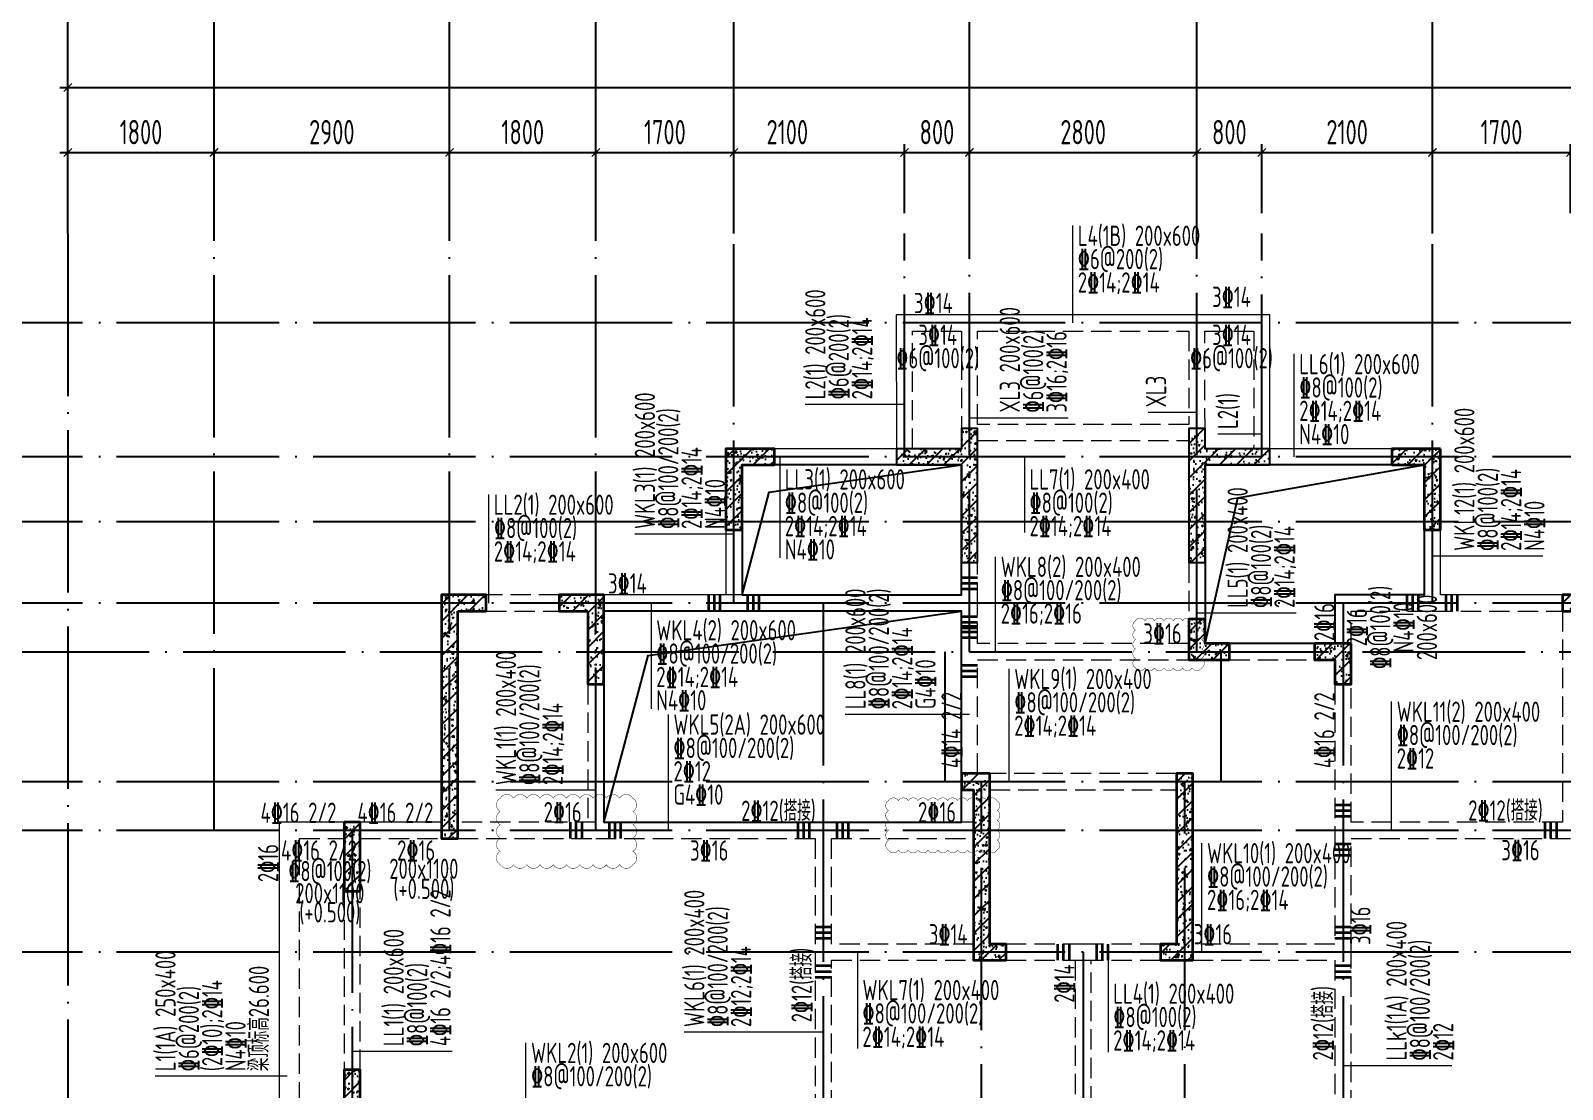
# Model space of a CAD drawing. Extents: x -1307975 to -76406, y -96289 to 379359.
# Drawn here: x -742309 to -723451, y 6921 to 19961 of the extents above; entities that cross this region are included whole.
import ezdxf
from ezdxf.enums import TextEntityAlignment as Align

# ---------------------------------------------------------------- set-up
doc = ezdxf.new("R2010")
doc.units = 0
doc.header["$LTSCALE"] = 1000
for name, pattern in [('__DASH', [0.35, 0.25, -0.1]), ('DASH', [0.35, 0.25, -0.1]), ('DOTE', [2.42, 2, -0.2, 0.02, -0.2])]:
    doc.linetypes.add(name, pattern=pattern)
doc.layers.get('0').update_dxf_attribs({"linetype": 'CONTINUOUS'})
doc.layers.get('DEFPOINTS').update_dxf_attribs({"linetype": 'CONTINUOUS'})
for name, color, linetype in [('A-AXIS', 1, 'CONTINUOUS'), ('A-DOTE', 10, 'DOTE'), ('S-D洞口', 4, 'CONTINUOUS'), ('S-L主梁线', 4, 'DASH'), ('S-L梁编号', 6, 'CONTINUOUS'), ('S-L梁配筋', 7, 'CONTINUOUS'), ('S-Q墙填充', 252, 'CONTINUOUS'), ('S-Q墙实线', 6, 'CONTINUOUS'), ('S-Y一般标注', 3, 'CONTINUOUS'), ('S-Z柱填充', 252, 'CONTINUOUS'), ('S-Z柱实线', 6, 'CONTINUOUS')]:
    doc.layers.add(name, color=color, linetype=linetype)
doc.layers.add('审图修改', color=2, linetype='CONTINUOUS', plot=False)
doc.layers.add('梁附加箍筋', color=1, linetype='CONTINUOUS', lineweight=35)
doc.styles.add('TSSD_DIMENSION', font='Tssdeng.shx', dxfattribs={"width": 0.7, "bigfont": 'tssdchn.shx'})
doc.styles.add('TSSD_REIN', font='tssdeng.shx', dxfattribs={"width": 0.7, "height": 300, "bigfont": 'tssdchn.shx'})
doc.dimstyles.new('TSSD_100_100', dxfattribs={"dimtxt": 300, "dimasz": 100, "dimexe": 100, "dimexo": 250, "dimgap": 100, "dimtad": 1, "dimdec": 0, "dimzin": 0, "dimdsep": 46, "dimtxsty": 'TSSD_DIMENSION', "dimblk": 'ARCHTICK', "dimcen": 0, "dimdle": 100, "dimclrt": 7, "dimadec": 0, "dimazin": 0, "dimtfac": 1, "dimtdec": 0, "dimtix": 1, "dimtmove": 2, "dimatfit": 3, "dimldrblk": 'ARCHTICK', "dimfxl": 1, "dimtolj": 1, "dimtzin": 0, "dimarcsym": 0})
pattern_1 = [(50, (79242.38, 113232.59), (215.17805, -18.82564), [22.5, -247.5]), (355, (79242.38, 113232.6), (-41.6254, 225.6576), [18, -198]), (100.4514, (79260.31, 113231.02), (173.5528, 206.8319), [19.12206, -210.3426]), (46.1842, (79242.38, 113292.6), (320.1723, -49.6557), [33.75, -371.25]), (96.6356, (79269.06, 113288.45), (280.3988, 292.2354), [28.683, -315.5139]), (351.1842, (79242.38, 113292.6), (280.3986, 292.2356), [27, -297]), (21, (79272.38, 113277.59), (179.0721, -120.78567), [22.5, -247.5]), (326, (79272.38, 113277.6), (72.9946, 217.545), [18, -198]), (71.4514, (79287.3, 113267.52), (252.0668, 96.75915), [19.12206, -210.3426]), (37.5, (79242.38, 113232.59), (3.64796, 99.86816), [0, -195.6, 0, -201, 0, -198.75]), (7.5, (79242.38, 113232.59), (78.92086, 118.32351), [0, -114.6, 0, -191.1, 0, -75.75]), (327.5, (79175.48, 113232.59), (160.14673, -6.76646), [0, -75, 0, -234, 0, -310.5]), (317.5, (79145.48, 113232.59), (174.95585, 30.0315), [0, -97.5, 0, -155.4, 0, -220.5]), (45, (79242.38, 113232.59), (-106.066, 106.066), [])]
pattern_2 = [(50, (73980.54, 281268.66), (215.17805, -18.82564), [22.5, -247.5]), (355, (73980.54, 281268.66), (-41.6254, 225.65764), [18, -198]), (100.4514, (73998.48, 281267.1), (173.55281, 206.83186), [19.12206, -210.34263]), (46.1842, (73980.54, 281328.66), (320.1723, -49.6557), [33.75, -371.25]), (96.6356, (74007.23, 281324.53), (280.3988, 292.23536), [28.6831, -315.5139]), (351.1842, (73980.54, 281328.66), (280.3986, 292.2356), [27, -297]), (21, (74010.54, 281313.66), (179.07212, -120.78567), [22.5, -247.5]), (326, (74010.54, 281313.66), (72.9946, 217.54501), [18, -198]), (71.4514, (74025.47, 281303.6), (252.06679, 96.75915), [19.12206, -210.34263]), (37.5, (73980.544, 281268.66), (3.647957, 99.868156), [0, -195.6, 0, -201, 0, -198.75]), (7.5, (73980.54, 281268.66), (78.92086, 118.323514), [0, -114.6, 0, -191.1, 0, -75.75]), (327.5, (73913.644, 281268.66), (160.14673, -6.766462), [0, -75, 0, -234, 0, -310.5]), (317.5, (73883.64, 281268.66), (174.95585, 30.031495), [0, -97.5, 0, -155.4, 0, -220.5]), (45, (73980.54, 281268.66), (-106.06602, 106.06602), [])]

# ---------------------------------------------------------------- blocks, each defined once
blk = doc.blocks.new('_ArchTick')
at = {"color": 0, "linetype": 'ByBlock', "const_width": 0.15}
blk.add_lwpolyline([(-0.5, -0.5), (0.5, 0.5)], dxfattribs=at)
blk = doc.blocks.new('*D264')
at = {"layer": 'DEFPOINTS', "color": 0, "transparency": 16777216}
for p in [(6400, 19250), (4600, 18250), (6400, 18250)]:
    blk.add_point(p, dxfattribs=at)
at = {"layer": 'S-Y一般标注', "color": 0, "lineweight": -2, "transparency": 16777216}
for p, q in [((4500, 19250), (6500, 19250)), ((4600, 18500), (4600, 19350)), ((6400, 18500), (6400, 19350))]:
    blk.add_line(p, q, dxfattribs=at)
at = {"layer": 'S-Y一般标注', "color": 0, "lineweight": -2, "transparency": 16777216, "xscale": 100, "yscale": 100, "zscale": 100, "rotation": 180}
blk.add_blockref('_ArchTick', (4600, 19250), dxfattribs=at)
at = {"layer": 'S-Y一般标注', "color": 0, "lineweight": -2, "transparency": 16777216, "xscale": 100, "yscale": 100, "zscale": 100}
blk.add_blockref('_ArchTick', (6400, 19250), dxfattribs=at)
at = {"layer": 'S-Y一般标注', "color": 7, "transparency": 16777216, "insert": (5500, 19500), "char_height": 300, "attachment_point": 5, "style": 'TSSD_DIMENSION'}
blk.add_mtext('\\A1;1800', dxfattribs=at)
blk = doc.blocks.new('*D265')
at = {"layer": 'DEFPOINTS', "color": 0, "transparency": 16777216}
for p in [(9300, 19250), (6400, 18250), (9300, 18250)]:
    blk.add_point(p, dxfattribs=at)
at = {"layer": 'S-Y一般标注', "color": 0, "lineweight": -2, "transparency": 16777216}
for p, q in [((6300, 19250), (9400, 19250)), ((6400, 18500), (6400, 19350)), ((9300, 18500), (9300, 19350))]:
    blk.add_line(p, q, dxfattribs=at)
at = {"layer": 'S-Y一般标注', "color": 0, "lineweight": -2, "transparency": 16777216, "xscale": 100, "yscale": 100, "zscale": 100, "rotation": 180}
blk.add_blockref('_ArchTick', (6400, 19250), dxfattribs=at)
at = {"layer": 'S-Y一般标注', "color": 0, "lineweight": -2, "transparency": 16777216, "xscale": 100, "yscale": 100, "zscale": 100}
blk.add_blockref('_ArchTick', (9300, 19250), dxfattribs=at)
at = {"layer": 'S-Y一般标注', "color": 7, "transparency": 16777216, "insert": (7850, 19500), "char_height": 300, "attachment_point": 5, "style": 'TSSD_DIMENSION'}
blk.add_mtext('\\A1;2900', dxfattribs=at)
blk = doc.blocks.new('*D266')
at = {"layer": 'DEFPOINTS', "color": 0, "transparency": 16777216}
for p in [(11100, 19250), (9300, 18250), (11100, 18250)]:
    blk.add_point(p, dxfattribs=at)
at = {"layer": 'S-Y一般标注', "color": 0, "lineweight": -2, "transparency": 16777216}
for p, q in [((9200, 19250), (11200, 19250)), ((9300, 18500), (9300, 19350)), ((11100, 18500), (11100, 19350))]:
    blk.add_line(p, q, dxfattribs=at)
at = {"layer": 'S-Y一般标注', "color": 0, "lineweight": -2, "transparency": 16777216, "xscale": 100, "yscale": 100, "zscale": 100, "rotation": 180}
blk.add_blockref('_ArchTick', (9300, 19250), dxfattribs=at)
at = {"layer": 'S-Y一般标注', "color": 0, "lineweight": -2, "transparency": 16777216, "xscale": 100, "yscale": 100, "zscale": 100}
blk.add_blockref('_ArchTick', (11100, 19250), dxfattribs=at)
at = {"layer": 'S-Y一般标注', "color": 7, "transparency": 16777216, "insert": (10200, 19500), "char_height": 300, "attachment_point": 5, "style": 'TSSD_DIMENSION'}
blk.add_mtext('\\A1;1800', dxfattribs=at)
blk = doc.blocks.new('*D267')
at = {"layer": 'DEFPOINTS', "color": 0, "transparency": 16777216}
for p in [(12800, 19250), (11100, 18250), (12800, 18250)]:
    blk.add_point(p, dxfattribs=at)
at = {"layer": 'S-Y一般标注', "color": 0, "lineweight": -2, "transparency": 16777216}
for p, q in [((11000, 19250), (12900, 19250)), ((11100, 18500), (11100, 19350)), ((12800, 18500), (12800, 19350))]:
    blk.add_line(p, q, dxfattribs=at)
at = {"layer": 'S-Y一般标注', "color": 0, "lineweight": -2, "transparency": 16777216, "xscale": 100, "yscale": 100, "zscale": 100, "rotation": 180}
blk.add_blockref('_ArchTick', (11100, 19250), dxfattribs=at)
at = {"layer": 'S-Y一般标注', "color": 0, "lineweight": -2, "transparency": 16777216, "xscale": 100, "yscale": 100, "zscale": 100}
blk.add_blockref('_ArchTick', (12800, 19250), dxfattribs=at)
at = {"layer": 'S-Y一般标注', "color": 7, "transparency": 16777216, "insert": (11950, 19500), "char_height": 300, "attachment_point": 5, "style": 'TSSD_DIMENSION'}
blk.add_mtext('\\A1;1700', dxfattribs=at)
blk = doc.blocks.new('*D268')
at = {"layer": 'DEFPOINTS', "color": 0, "transparency": 16777216}
for p in [(14900, 19250), (12800, 18250), (14900, 18250)]:
    blk.add_point(p, dxfattribs=at)
at = {"layer": 'S-Y一般标注', "color": 0, "lineweight": -2, "transparency": 16777216}
for p, q in [((12700, 19250), (15000, 19250)), ((12800, 18500), (12800, 19350)), ((14900, 18500), (14900, 19350))]:
    blk.add_line(p, q, dxfattribs=at)
at = {"layer": 'S-Y一般标注', "color": 0, "lineweight": -2, "transparency": 16777216, "xscale": 100, "yscale": 100, "zscale": 100, "rotation": 180}
blk.add_blockref('_ArchTick', (12800, 19250), dxfattribs=at)
at = {"layer": 'S-Y一般标注', "color": 0, "lineweight": -2, "transparency": 16777216, "xscale": 100, "yscale": 100, "zscale": 100}
blk.add_blockref('_ArchTick', (14900, 19250), dxfattribs=at)
at = {"layer": 'S-Y一般标注', "color": 7, "transparency": 16777216, "insert": (13458, 19500), "char_height": 300, "attachment_point": 5, "style": 'TSSD_DIMENSION'}
blk.add_mtext('\\A1;2100', dxfattribs=at)
blk = doc.blocks.new('*D269')
at = {"layer": 'DEFPOINTS', "color": 0, "transparency": 16777216}
for p in [(18500, 19250), (15700, 18250), (18500, 18250)]:
    blk.add_point(p, dxfattribs=at)
at = {"layer": 'S-Y一般标注', "color": 0, "lineweight": -2, "transparency": 16777216}
for p, q in [((15600, 19250), (18600, 19250)), ((15700, 18500), (15700, 19350)), ((18500, 18500), (18500, 19350))]:
    blk.add_line(p, q, dxfattribs=at)
at = {"layer": 'S-Y一般标注', "color": 0, "lineweight": -2, "transparency": 16777216, "xscale": 100, "yscale": 100, "zscale": 100, "rotation": 180}
blk.add_blockref('_ArchTick', (15700, 19250), dxfattribs=at)
at = {"layer": 'S-Y一般标注', "color": 0, "lineweight": -2, "transparency": 16777216, "xscale": 100, "yscale": 100, "zscale": 100}
blk.add_blockref('_ArchTick', (18500, 19250), dxfattribs=at)
at = {"layer": 'S-Y一般标注', "color": 7, "transparency": 16777216, "insert": (17100, 19500), "char_height": 300, "attachment_point": 5, "style": 'TSSD_DIMENSION'}
blk.add_mtext('\\A1;2800', dxfattribs=at)
blk = doc.blocks.new('*D270')
at = {"layer": 'DEFPOINTS', "color": 0, "transparency": 16777216}
for p in [(19300, 19250), (18500, 18250), (19300, 18250)]:
    blk.add_point(p, dxfattribs=at)
at = {"layer": 'S-Y一般标注', "color": 0, "lineweight": -2, "transparency": 16777216}
for p, q in [((18400, 19250), (19400, 19250)), ((18500, 18500), (18500, 19350)), ((19300, 18500), (19300, 19350))]:
    blk.add_line(p, q, dxfattribs=at)
at = {"layer": 'S-Y一般标注', "color": 0, "lineweight": -2, "transparency": 16777216, "xscale": 100, "yscale": 100, "zscale": 100, "rotation": 180}
blk.add_blockref('_ArchTick', (18500, 19250), dxfattribs=at)
at = {"layer": 'S-Y一般标注', "color": 0, "lineweight": -2, "transparency": 16777216, "xscale": 100, "yscale": 100, "zscale": 100}
blk.add_blockref('_ArchTick', (19300, 19250), dxfattribs=at)
at = {"layer": 'S-Y一般标注', "color": 7, "transparency": 16777216, "insert": (18900, 19500), "char_height": 300, "attachment_point": 5, "style": 'TSSD_DIMENSION'}
blk.add_mtext('\\A1;800', dxfattribs=at)
blk = doc.blocks.new('*D271')
at = {"layer": 'DEFPOINTS', "color": 0, "transparency": 16777216}
for p in [(23100, 19250), (21400, 18250), (23100, 18250)]:
    blk.add_point(p, dxfattribs=at)
at = {"layer": 'S-Y一般标注', "color": 0, "lineweight": -2, "transparency": 16777216}
for p, q in [((21300, 19250), (23200, 19250)), ((21400, 18500), (21400, 19350)), ((23100, 18500), (23100, 19350))]:
    blk.add_line(p, q, dxfattribs=at)
at = {"layer": 'S-Y一般标注', "color": 0, "lineweight": -2, "transparency": 16777216, "xscale": 100, "yscale": 100, "zscale": 100, "rotation": 180}
blk.add_blockref('_ArchTick', (21400, 19250), dxfattribs=at)
at = {"layer": 'S-Y一般标注', "color": 0, "lineweight": -2, "transparency": 16777216, "xscale": 100, "yscale": 100, "zscale": 100}
blk.add_blockref('_ArchTick', (23100, 19250), dxfattribs=at)
at = {"layer": 'S-Y一般标注', "color": 7, "transparency": 16777216, "insert": (22250, 19500), "char_height": 300, "attachment_point": 5, "style": 'TSSD_DIMENSION'}
blk.add_mtext('\\A1;1700', dxfattribs=at)
blk = doc.blocks.new('*D286')
at = {"layer": 'DEFPOINTS', "color": 0, "transparency": 16777216}
for p in [(54600, 20050), (4600, 18250), (54600, 18250)]:
    blk.add_point(p, dxfattribs=at)
at = {"layer": 'S-Y一般标注', "color": 0, "lineweight": -2, "transparency": 16777216}
for p, q in [((4500, 20050), (54700, 20050)), ((4600, 18500), (4600, 20150)), ((54600, 18500), (54600, 20150))]:
    blk.add_line(p, q, dxfattribs=at)
at = {"layer": 'S-Y一般标注', "color": 0, "lineweight": -2, "transparency": 16777216, "xscale": 100, "yscale": 100, "zscale": 100, "rotation": 180}
blk.add_blockref('_ArchTick', (4600, 20050), dxfattribs=at)
at = {"layer": 'S-Y一般标注', "color": 0, "lineweight": -2, "transparency": 16777216, "xscale": 100, "yscale": 100, "zscale": 100}
blk.add_blockref('_ArchTick', (54600, 20050), dxfattribs=at)
at = {"layer": 'S-Y一般标注', "color": 7, "transparency": 16777216, "insert": (29600, 20300), "char_height": 300, "attachment_point": 5, "style": 'TSSD_DIMENSION'}
blk.add_mtext('\\A1;50000', dxfattribs=at)
blk = doc.blocks.new('*D297')
at = {"layer": 'DEFPOINTS', "color": 0, "transparency": 16777216}
for p in [(15700, 19250), (14900, 18250), (15700, 18250)]:
    blk.add_point(p, dxfattribs=at)
at = {"layer": 'S-Y一般标注', "color": 0, "lineweight": -2, "transparency": 16777216}
for p, q in [((14800, 19250), (15800, 19250)), ((14900, 18500), (14900, 19350)), ((15700, 18500), (15700, 19350))]:
    blk.add_line(p, q, dxfattribs=at)
at = {"layer": 'S-Y一般标注', "color": 0, "lineweight": -2, "transparency": 16777216, "xscale": 100, "yscale": 100, "zscale": 100, "rotation": 180}
blk.add_blockref('_ArchTick', (14900, 19250), dxfattribs=at)
at = {"layer": 'S-Y一般标注', "color": 0, "lineweight": -2, "transparency": 16777216, "xscale": 100, "yscale": 100, "zscale": 100}
blk.add_blockref('_ArchTick', (15700, 19250), dxfattribs=at)
at = {"layer": 'S-Y一般标注', "color": 7, "transparency": 16777216, "insert": (15300, 19500), "char_height": 300, "attachment_point": 5, "style": 'TSSD_DIMENSION'}
blk.add_mtext('\\A1;800', dxfattribs=at)
blk = doc.blocks.new('*D298')
at = {"layer": 'DEFPOINTS', "color": 0, "transparency": 16777216}
for p in [(21400, 19250), (19300, 18250), (21400, 18250)]:
    blk.add_point(p, dxfattribs=at)
at = {"layer": 'S-Y一般标注', "color": 0, "lineweight": -2, "transparency": 16777216}
for p, q in [((19200, 19250), (21500, 19250)), ((19300, 18500), (19300, 19350)), ((21400, 18500), (21400, 19350))]:
    blk.add_line(p, q, dxfattribs=at)
at = {"layer": 'S-Y一般标注', "color": 0, "lineweight": -2, "transparency": 16777216, "xscale": 100, "yscale": 100, "zscale": 100, "rotation": 180}
blk.add_blockref('_ArchTick', (19300, 19250), dxfattribs=at)
at = {"layer": 'S-Y一般标注', "color": 0, "lineweight": -2, "transparency": 16777216, "xscale": 100, "yscale": 100, "zscale": 100}
blk.add_blockref('_ArchTick', (21400, 19250), dxfattribs=at)
at = {"layer": 'S-Y一般标注', "color": 7, "transparency": 16777216, "insert": (20350, 19500), "char_height": 300, "attachment_point": 5, "style": 'TSSD_DIMENSION'}
blk.add_mtext('\\A1;2100', dxfattribs=at)
blk = doc.blocks.new('20210807.15294921')
at = {"layer": 'S-Q墙填充'}
h = blk.add_hatch(dxfattribs=at)
h.set_pattern_fill('ARMORED', color=252, scale=30, style=0)
h.set_pattern_definition(pattern_2)
h.paths.add_polyline_path([(69516, 67840), (69516, 68190), (69316, 68190), (69316, 67940), (68516, 67940), (68516, 67740), (69316, 67740), (69316, 66540), (69516, 66540)])
h = blk.add_hatch(dxfattribs=at)
h.set_pattern_fill('ARMORED', color=252, scale=30, style=0)
h.set_pattern_definition(pattern_2)
h.paths.add_polyline_path([(72116, 67840), (72116, 66540), (72316, 66540), (72316, 67740), (73115, 67740), (73115, 67940), (72316, 67940), (72316, 68190), (72116, 68190)])
h = blk.add_hatch(dxfattribs=at)
h.set_pattern_fill('ARMORED', color=252, scale=30, style=0)
h.set_pattern_definition(pattern_1)
h.paths.add_polyline_path([(66616, 66940), (66616, 67740), (67016, 67740), (67016, 67940), (66416, 67940), (66416, 66940)])
h = blk.add_hatch(dxfattribs=at)
h.set_pattern_fill('ARMORED', color=252, scale=30, style=0)
h.set_pattern_definition(pattern_1)
h.paths.add_polyline_path([(75216, 67940), (74616, 67940), (74616, 67740), (75016, 67740), (75016, 66940), (75216, 66940)])
h = blk.add_hatch(dxfattribs=at)
h.set_pattern_fill('ARMORED', color=252, scale=30, style=0)
h.set_pattern_definition(pattern_1)
h.paths.add_polyline_path([(63116, 65940), (63466, 65940), (63466, 66140), (62916, 66140), (62916, 63140), (63116, 63140)])
h = blk.add_hatch(dxfattribs=at)
h.set_pattern_fill('ARMORED', color=252, scale=30, style=0)
h.set_pattern_definition(pattern_1)
h.paths.add_polyline_path([(64716, 65940), (64716, 65040), (64916, 65040), (64916, 66140), (64366, 66140), (64366, 65940)])
h = blk.add_hatch(dxfattribs=at)
h.set_pattern_fill('ARMORED', color=252, scale=30, style=0)
h.set_pattern_definition(pattern_1)
h.paths.add_polyline_path([(69666, 63940), (69316, 63940), (69316, 63740), (69466, 63740), (69466, 63240), (69466, 62790), (69466, 61640), (69866, 61640), (69866, 61840), (69666, 61840), (69666, 62790), (69666, 63240)])
h = blk.add_hatch(dxfattribs=at)
h.set_pattern_fill('ARMORED', color=252, scale=30, style=0)
h.set_pattern_definition(pattern_1)
h.paths.add_polyline_path([(72166, 61640), (72166, 62790), (72166, 63240), (72166, 63940), (71966, 63940), (71966, 63240), (71966, 62790), (71966, 61840), (71766, 61840), (71766, 61640)])
h = blk.add_hatch(dxfattribs=at)
h.set_pattern_fill('ARMORED', color=252, scale=30, style=0)
h.set_pattern_definition(pattern_1)
h.paths.add_polyline_path([(61916, 62490), (61916, 63340), (61716, 63340), (61716, 62490)])
h = blk.add_hatch(dxfattribs=at)
h.set_pattern_fill('ARMORED', color=252, scale=30, style=0)
h.set_pattern_definition(pattern_1)
h.paths.add_polyline_path([(61716, 58840), (60916, 58840), (60916, 58640), (61916, 58640), (61916, 60290), (61716, 60290)])
at = {"layer": 'S-Z柱填充'}
h = blk.add_hatch(dxfattribs=at)
h.set_pattern_fill('ARMORED', color=252, scale=30, style=0)
h.set_pattern_definition(pattern_1)
h.paths.add_polyline_path([(77266, 66140), (76716, 66140), (76716, 65940), (77266, 65940)])
h = blk.add_hatch(dxfattribs=at)
h.set_pattern_fill('ARMORED', color=252, scale=30, style=0)
h.set_pattern_definition(pattern_1)
h.paths.add_polyline_path([(72316, 65840), (72116, 65840), (72116, 65340), (72616, 65340), (72616, 65540), (72316, 65540)])
h = blk.add_hatch(dxfattribs=at)
h.set_pattern_fill('ARMORED', color=252, scale=30, style=0)
h.set_pattern_definition(pattern_1)
h.paths.add_polyline_path([(74115, 65540), (73665, 65540), (73665, 65340), (73915, 65340), (73915, 65040), (74115, 65040)])
at = {"layer": 'S-D洞口', "color": 5}
for points in [[(66616, 66140), (69316, 66140), (69316, 67740), (66616, 67740), (66616, 66140), (66951, 67405), (69316, 67740)], [(75016, 67740), (72316, 67740), (72316, 65540), (72720, 67335), (75016, 67740), (75016, 66140), (73915, 66140), (73915, 65540), (72316, 65540)], [(64916, 63340), (69316, 63340), (69316, 65940), (64916, 65940), (64916, 63340), (65460, 65395), (69316, 65940)]]:
    blk.add_lwpolyline(points, dxfattribs=at)
at = {"layer": 'S-L主梁线', "linetype": 'ByBlock', "lineweight": 18}
for p, q in [((69416, 69590), (68515, 69589)), ((68515, 69589), (68516, 67940)), ((72215, 69590), (69416, 69590)), ((73116, 69590), (72215, 69590)), ((73115, 67940), (73116, 69590)), ((68516, 67940), (67016, 67940)), ((74616, 67940), (73115, 67940)), ((67016, 67740), (68516, 67740)), ((66416, 66940), (66416, 66140)), ((66616, 66140), (66616, 66940)), ((75016, 66940), (75016, 66140)), ((75216, 66140), (75216, 66940)), ((69316, 66540), (69316, 66140)), ((72316, 65840), (72316, 66540)), ((66516, 66140), (64916, 66140)), ((69316, 66140), (66516, 66140)), ((73915, 66140), (73915, 65540)), ((75016, 66140), (73915, 66140)), ((76716, 66140), (75216, 66140)), ((64916, 65940), (66516, 65940)), ((66516, 65940), (69316, 65940)), ((69316, 65940), (69316, 65440)), ((69316, 65440), (69316, 63940)), ((73665, 65540), (72616, 65540)), ((64916, 63340), (64916, 65040)), ((60916, 63340), (60916, 58840)), ((61716, 63340), (60916, 63340)), ((62916, 63340), (61916, 63340))]:
    blk.add_line(p, q, dxfattribs=at)
at = {"layer": 'S-L主梁线', "linetype": '__DASH', "lineweight": 18}
for p, q in [((68715, 69389), (69316, 69390)), ((68716, 67940), (68715, 69389)), ((69316, 69390), (69316, 68190)), ((69516, 69390), (72115, 69390)), ((69516, 68240), (69516, 69390)), ((72115, 69390), (72116, 68240)), ((72315, 69390), (72916, 69390)), ((72316, 68190), (72315, 69390)), ((72916, 69390), (72915, 67940)), ((72116, 68240), (69516, 68240)), ((72316, 68140), (72316, 68190)), ((69516, 68040), (72116, 68040)), ((73115, 67740), (74616, 67740)), ((69516, 66040), (69516, 66540)), ((72116, 66540), (72116, 65840)), ((64366, 66140), (63466, 66140)), ((69516, 65540), (69516, 66040)), ((63466, 65940), (64366, 65940)), ((74115, 65540), (74115, 65940)), ((74115, 65940), (75116, 65940)), ((75116, 65940), (76716, 65940)), ((76716, 65940), (76716, 63340)), ((72116, 65540), (69516, 65540)), ((69516, 65340), (72116, 65340)), ((69516, 63940), (69516, 65340)), ((72616, 65340), (73665, 65340)), ((64716, 65040), (64716, 63340)), ((73916, 65041), (73916, 63240)), ((74116, 63340), (74116, 65041)), ((71966, 63940), (69666, 63940)), ((69666, 63740), (71966, 63740)), ((64816, 63340), (63116, 63340)), ((67616, 63340), (64816, 63340)), ((69466, 63340), (67616, 63340)), ((73916, 63240), (73916, 61840)), ((76716, 63340), (74116, 63340)), ((61166, 58840), (61166, 63140)), ((61166, 63140), (61716, 63140)), ((61916, 63140), (62916, 63140)), ((63116, 63140), (64816, 63140)), ((64816, 63140), (67516, 63140)), ((67516, 63140), (67516, 61740)), ((67716, 61840), (67716, 63140)), ((67716, 63140), (69466, 63140)), ((74116, 63140), (76816, 63140)), ((74116, 61740), (74116, 63140)), ((61716, 62490), (61716, 60290)), ((61916, 60290), (61916, 62490)), ((67516, 61740), (67516, 59090)), ((69466, 61840), (67716, 61840)), ((70816, 61840), (69866, 61840)), ((71766, 61840), (70816, 61840)), ((73916, 61840), (72166, 61840)), ((74116, 59090), (74116, 61740)), ((67716, 59090), (67716, 61640)), ((67716, 61640), (69466, 61640)), ((69866, 61640), (70816, 61640)), ((70716, 61640), (70716, 57040)), ((70816, 61640), (71766, 61640)), ((70916, 57040), (70916, 61640)), ((72166, 61640), (73916, 61640)), ((73916, 61640), (73916, 59090))]:
    blk.add_line(p, q, dxfattribs=at)
at = {"layer": 'S-Q墙实线'}
blk.add_lwpolyline([(69516, 67840), (69516, 68190), (69316, 68190), (69316, 67940), (68516, 67940), (68516, 67740), (69316, 67740), (69316, 66540), (69516, 66540), (69516, 67840)], dxfattribs=at)
blk.add_lwpolyline([(72116, 67840), (72116, 66540), (72316, 66540), (72316, 67740), (73115, 67740), (73115, 67940), (72316, 67940), (72316, 68190), (72116, 68190)], close=True, dxfattribs=at)
at = {"layer": 'S-Q墙实线', "lineweight": 35}
for points in [[(66616, 66940), (66616, 67740), (67016, 67740), (67016, 67940), (66416, 67940), (66416, 66940)], [(75216, 67940), (74616, 67940), (74616, 67740), (75016, 67740), (75016, 66940), (75216, 66940)], [(63116, 65940), (63466, 65940), (63466, 66140), (62916, 66140), (62916, 63140), (63116, 63140)], [(64716, 65940), (64716, 65040), (64916, 65040), (64916, 66140), (64366, 66140), (64366, 65940)], [(69666, 63940), (69316, 63940), (69316, 63740), (69466, 63740), (69466, 63240), (69466, 62790), (69466, 61640), (69866, 61640), (69866, 61840), (69666, 61840), (69666, 62790), (69666, 63240)], [(72166, 61640), (72166, 62790), (72166, 63240), (72166, 63940), (71966, 63940), (71966, 63240), (71966, 62790), (71966, 61840), (71766, 61840), (71766, 61640)], [(61916, 62490), (61916, 63340), (61716, 63340), (61716, 62490)], [(61716, 58840), (60916, 58840), (60916, 58640), (61916, 58640), (61916, 60290), (61716, 60290)]]:
    blk.add_lwpolyline(points, close=True, dxfattribs=at)
at = {"layer": 'S-Z柱实线', "lineweight": 35}
for points in [[(77266, 66140), (76716, 66140), (76716, 65940), (77266, 65940)], [(72316, 65840), (72116, 65840), (72116, 65340), (72616, 65340), (72616, 65540), (72316, 65540)], [(74115, 65540), (73665, 65540), (73665, 65340), (73915, 65340), (73915, 65040), (74115, 65040)]]:
    blk.add_lwpolyline(points, close=True, dxfattribs=at)
blk = doc.blocks.new('20210726.16395156')
at = {"layer": 'A-AXIS'}
for p, q in [((4600, 18249.9), (4600, 21049.9)), ((6400, 18249.9), (6400, 21049.9)), ((9300, 18249.9), (9300, 21049.9)), ((11100, 18249.9), (11100, 21049.9)), ((12800, 18249.9), (12800, 21049.9)), ((15700, 18249.9), (15700, 21049.9)), ((18500, 18249.9), (18500, 21049.9)), ((21400, 18249.9), (21400, 21049.9))]:
    blk.add_line(p, q, dxfattribs=at)
at = {"layer": 'A-DOTE'}
for p, q in [((4600, 18249.9), (4600, 3600)), ((6400, 10900), (6400, 18249.9)), ((9300, 10900), (9300, 18249.9)), ((11100, 10900), (11100, 18249.9)), ((12800, 13700), (12800, 18249.9)), ((14900, 15500), (14900, 18249.9)), ((15700, 13100.3), (15700, 18249.9)), ((18500, 13100.3), (18500, 18249.9)), ((19300, 15500), (19300, 18249.9)), ((21400, 13700), (21400, 18249.9)), ((55600, 17150), (3600, 17150)), ((55600, 15500), (3600, 15500)), ((55600, 14700), (3600, 14700)), ((55600, 13700), (3600, 13700)), ((13900.2, 13700), (13900, 3600)), ((20299.8, 13700), (20300, 3600)), ((3600, 13100.3), (55600, 13100.3)), ((15400, 11500), (15400, 13100)), ((18800, 11500), (18800, 13100)), ((55600, 11500), (3600, 11500)), ((15850, 3600), (15850, 11500)), ((18350, 3600.1), (18350, 11500)), ((55600, 10900), (3600, 10900)), ((8100, 10900), (8100, 3600)), ((55600, 9400), (3600, 9400)), ((17100, 9400), (17100, 3600))]:
    blk.add_line(p, q, dxfattribs=at)
at = {"layer": 'S-Y一般标注'}
for base, p1, p2, picture, middle in [((54600, 20049.9), (4600, 18249.9), (54600, 18249.9), '*D286', (29600, 20299.9)), ((6400, 19249.9), (4600, 18249.9), (6400, 18249.9), '*D264', (5500, 19499.9)), ((9300, 19249.9), (6400, 18249.9), (9300, 18249.9), '*D265', (7850, 19499.9)), ((11100, 19249.9), (9300, 18249.9), (11100, 18249.9), '*D266', (10200, 19499.9)), ((12800, 19249.9), (11100, 18249.9), (12800, 18249.9), '*D267', (11950, 19499.9)), ((15700, 19249.9), (14900, 18249.9), (15700, 18249.9), '*D297', (15300, 19499.9)), ((18500, 19249.9), (15700, 18249.9), (18500, 18249.9), '*D269', (17100, 19499.9)), ((19300, 19249.9), (18500, 18249.9), (19300, 18249.9), '*D270', (18900, 19499.9)), ((21400, 19249.9), (19300, 18249.9), (21400, 18249.9), '*D298', (20350, 19499.9)), ((23100, 19249.9), (21400, 18249.9), (23100, 18249.9), '*D271', (22250, 19499.9))]:
    dim = blk.add_linear_dim(base=base, p1=p1, p2=p2, dimstyle='TSSD_100_100', dxfattribs=at)
    dim.commit()
    dim.dimension.update_dxf_attribs({"geometry": picture, "text_midpoint": middle})
dim = blk.add_linear_dim(base=(14900, 19249.9), p1=(12800, 18249.9), p2=(14900, 18249.9), dimstyle='TSSD_100_100', dxfattribs=at)
dim.commit()
dim.dimension.update_dxf_attribs({"geometry": '*D268', "text_midpoint": (13458.1, 19499.9), "dimtype": 160})

msp = doc.modelspace()

# ---------------------------------------------------------------- linework, layer by layer
at = {"layer": 'S-L梁编号', "lineweight": 18}
for p, q in [((-729479.25, 16360.67), (-729479.25, 17559.39)), ((-726752.7, 14710.67), (-726752.7, 15978.08)), ((-731551, 15356.88), (-732773.41, 15356.88)), ((-730750.85, 15193.71), (-729534.57, 15193.71)), ((-727951, 15258.36), (-728549.52, 15258.36)), ((-727151.09, 14991.58), (-727694.44, 14991.58)), ((-733086.19, 14710.67), (-733086.19, 13465.7)), ((-730073.79, 14710.67), (-730073.79, 13778.55)), ((-736668.59, 12910.67), (-736668.59, 14247.24)), ((-733650.85, 13759.95), (-734871.59, 13759.95)), ((-730428.45, 12311), (-730428.45, 13481.72)), ((-725050.85, 13490.68), (-723689.36, 13490.68)), ((-734669.12, 12910.67), (-734669.12, 11607.64)), ((-727950.85, 12788.1), (-726729.11, 12788.1)), ((-730261.72, 10725.19), (-730261.72, 12100.72)), ((-725552.9, 10110.67), (-725552.9, 11697.43)), ((-734457.57, 10110.67), (-734457.57, 11539.03)), ((-730750.85, 11539.95), (-732279.54, 11539.95)), ((-735350.84, 10606.45), (-736582.16, 10606.45)), ((-727888.14, 8610.67), (-727888.14, 9954.77)), ((-732130.82, 8610.67), (-732130.82, 7424.92)), ((-729043.1, 8610.67), (-729043.1, 7380.56)), ((-732550.84, 7626.31), (-734262.97, 7626.31)), ((-738350.84, 7390.89), (-737120.28, 7390.89)), ((-736210.42, 5610.67), (-736210.42, 7495.15)), ((-726150.86, 7214.07), (-724811.89, 7214.07)), ((-739150.85, 7082.33), (-740774.16, 7082.33))]:
    msp.add_line(p, q, dxfattribs=at)
at = {"layer": '审图修改', "const_width": 5}
for points in [[(-728705.67, 12692.19, -0.57735027), (-728589.61, 12692.19, -0.57735027), (-728473.54, 12692.19, -0.57735027), (-728357.48, 12692.19, -0.57735027), (-728241.42, 12692.19, -0.57735027), (-728125.36, 12692.19, -0.57735027), (-728009.29, 12692.19, -0.57735027), (-727893.23, 12692.19, -0.57735027), (-727893.23, 12576.13, -0.57735027), (-727893.23, 12460.07, -0.57735027), (-727893.23, 12344.01, -0.57735027), (-727893.23, 12227.94, -0.57735027), (-727893.23, 12111.88, -0.57735027), (-728009.29, 12111.88, -0.57735027), (-728125.36, 12111.88, -0.57735027), (-728241.42, 12111.88, -0.57735027), (-728357.48, 12111.88, -0.57735027), (-728473.54, 12111.88, -0.57735027), (-728589.61, 12111.88, -0.57735027), (-728705.67, 12111.88, -0.57735027), (-728705.67, 12227.94, -0.57735027), (-728705.67, 12344.01, -0.57735027), (-728705.67, 12460.07, -0.57735027), (-728705.67, 12576.13, -0.57735027), (-728705.67, 12692.19, -0.57735027), (-728705.67, 12692.19, -0.57735027)], [(-736527.39, 10506.29, -0.57735027), (-736364.13, 10506.29, -0.57735027), (-736200.88, 10506.29, -0.57735027), (-736037.63, 10506.29, -0.57735027), (-735874.37, 10506.29, -0.57735027), (-735711.12, 10506.29, -0.57735027), (-735547.86, 10506.29, -0.57735027), (-735384.61, 10506.29, -0.57735027), (-735221.35, 10506.29, -0.57735027), (-735058.1, 10506.29, -0.57735027), (-734894.85, 10506.29, -0.57735027), (-734894.85, 10343.03, -0.57735027), (-734894.85, 10179.78, -0.57735027), (-734894.85, 10016.52, -0.57735027), (-734894.85, 9853.27, -0.57735027), (-734894.85, 9690.01, -0.57735027), (-735058.1, 9690.01, -0.57735027), (-735221.35, 9690.01, -0.57735027), (-735384.61, 9690.01, -0.57735027), (-735547.86, 9690.01, -0.57735027), (-735711.12, 9690.01, -0.57735027), (-735874.37, 9690.01, -0.57735027), (-736037.63, 9690.01, -0.57735027), (-736200.88, 9690.01, -0.57735027), (-736364.13, 9690.01, -0.57735027), (-736527.39, 9690.01, -0.57735027), (-736527.39, 9853.27, -0.57735027), (-736527.39, 10016.52, -0.57735027), (-736527.39, 10179.78, -0.57735027), (-736527.39, 10343.03, -0.57735027), (-736527.39, 10506.29, -0.57735027), (-736527.39, 10506.29, -0.57735027)], [(-731747.19, 10476.42, -0.57735027), (-731625.74, 10476.42, -0.57735027), (-731504.3, 10476.42, -0.57735027), (-731382.85, 10476.42, -0.57735027), (-731261.41, 10476.42, -0.57735027), (-731139.96, 10476.42, -0.57735027), (-731018.52, 10476.42, -0.57735027), (-730897.07, 10476.42, -0.57735027), (-730775.63, 10476.42, -0.57735027), (-730654.18, 10476.42, -0.57735027), (-730532.74, 10476.42, -0.57735027), (-730411.29, 10476.42, -0.57735027), (-730411.29, 10354.98, -0.57735027), (-730411.29, 10233.53, -0.57735027), (-730411.29, 10112.09, -0.57735027), (-730411.29, 9990.64, -0.57735027), (-730411.29, 9869.2, -0.57735027), (-730532.74, 9869.2, -0.57735027), (-730654.18, 9869.2, -0.57735027), (-730775.63, 9869.2, -0.57735027), (-730897.07, 9869.2, -0.57735027), (-731018.52, 9869.2, -0.57735027), (-731139.96, 9869.2, -0.57735027), (-731261.41, 9869.2, -0.57735027), (-731382.85, 9869.2, -0.57735027), (-731504.3, 9869.2, -0.57735027), (-731625.74, 9869.2, -0.57735027), (-731747.19, 9869.2, -0.57735027), (-731747.19, 9990.64, -0.57735027), (-731747.19, 10112.09, -0.57735027), (-731747.19, 10233.53, -0.57735027), (-731747.19, 10354.98, -0.57735027), (-731747.19, 10476.42, -0.57735027), (-731747.19, 10476.42, -0.57735027)]]:
    msp.add_lwpolyline(points, format="xyb", dxfattribs=at)
at = {"layer": '梁附加箍筋', "lineweight": 35}
for p, q in [((-730651, 13220.67), (-730851, 13220.67)), ((-730651, 13150.67), (-730851, 13150.67)), ((-730651, 13080.67), (-730851, 13080.67)), ((-733960.84, 12810.67), (-733960.84, 13010.67)), ((-733890.84, 12810.67), (-733890.84, 13010.67)), ((-733820.84, 12810.67), (-733820.84, 13010.67)), ((-733480.84, 12810.67), (-733480.84, 13010.67)), ((-733410.84, 12810.67), (-733410.84, 13010.67)), ((-733340.84, 12810.67), (-733340.84, 13010.67)), ((-725360.84, 12810.67), (-725360.84, 13010.67)), ((-725290.84, 12810.67), (-725290.84, 13010.67)), ((-725220.84, 12810.67), (-725220.84, 13010.67)), ((-724880.84, 12810.67), (-724880.84, 13010.67)), ((-724810.84, 12810.67), (-724810.84, 13010.67)), ((-724740.84, 12810.67), (-724740.84, 13010.67)), ((-730651, 12740.67), (-730851, 12740.67)), ((-730651, 12670.67), (-730851, 12670.67)), ((-730651, 12620.94), (-730851, 12620.94)), ((-730651, 12600.67), (-730851, 12600.67)), ((-730651, 12550.94), (-730851, 12550.94)), ((-730651, 12480.94), (-730851, 12480.94)), ((-730651, 12140.94), (-730851, 12140.94)), ((-730651, 12070.94), (-730851, 12070.94)), ((-730651, 12000.94), (-730851, 12000.94)), ((-726051.16, 10420.67), (-726251.16, 10420.67)), ((-735660.84, 10010.67), (-735660.84, 10210.67)), ((-735590.84, 10010.67), (-735590.84, 10210.67)), ((-735520.84, 10010.67), (-735520.84, 10210.67)), ((-735180.84, 10010.67), (-735180.84, 10210.67)), ((-735110.84, 10010.67), (-735110.84, 10210.67)), ((-735040.84, 10010.67), (-735040.84, 10210.67)), ((-732860.68, 10010.67), (-732860.68, 10210.67)), ((-732790.68, 10010.67), (-732790.68, 10210.67)), ((-732720.68, 10010.67), (-732720.68, 10210.67)), ((-732380.68, 10010.67), (-732380.68, 10210.67)), ((-732310.68, 10010.67), (-732310.68, 10210.67)), ((-732240.68, 10010.67), (-732240.68, 10210.67)), ((-726051.16, 10350.67), (-726251.16, 10350.67)), ((-726051.16, 10280.67), (-726251.16, 10280.67)), ((-723660.84, 10010.67), (-723660.84, 10210.67)), ((-723590.84, 10010.67), (-723590.84, 10210.67)), ((-723520.84, 10010.67), (-723520.84, 10210.67)), ((-726051.15, 9940.67), (-726251.15, 9940.67)), ((-726051.15, 9870.67), (-726251.15, 9870.67)), ((-726051.15, 9800.67), (-726251.15, 9800.67)), ((-732450.84, 8920.67), (-732650.84, 8920.67)), ((-726051.12, 8920.67), (-726251.12, 8920.67)), ((-732450.84, 8850.67), (-732650.84, 8850.67)), ((-732450.84, 8780.67), (-732650.84, 8780.67)), ((-729660.84, 8510.67), (-729660.84, 8710.67)), ((-729590.84, 8510.67), (-729590.84, 8710.67)), ((-729520.84, 8510.67), (-729520.84, 8710.67)), ((-729180.84, 8510.67), (-729180.84, 8710.67)), ((-729110.84, 8510.67), (-729110.84, 8710.67)), ((-729040.84, 8510.67), (-729040.84, 8710.67)), ((-726051.12, 8850.67), (-726251.12, 8850.67)), ((-726051.12, 8780.67), (-726251.12, 8780.67)), ((-732450.84, 8440.67), (-732650.84, 8440.67)), ((-732450.84, 8370.67), (-732650.84, 8370.67)), ((-732450.84, 8300.67), (-732650.84, 8300.67)), ((-726051.12, 8440.67), (-726251.12, 8440.67)), ((-726051.12, 8370.67), (-726251.12, 8370.67)), ((-726051.12, 8300.67), (-726251.12, 8300.67))]:
    msp.add_line(p, q, dxfattribs=at)

# ---------------------------------------------------------------- block references
at = {"layer": 'A-DOTE'}
msp.add_blockref('20210726.16395156', (-746450.85, -789.38), dxfattribs=at)
at = {"layer": 'S-Q墙填充'}
msp.add_blockref('20210807.15294921', (-800166.49, -53128.88), dxfattribs=at)

# ---------------------------------------------------------------- texts
at = {"layer": 'S-L梁编号', "color": 6, "style": 'TSSD_REIN', "width": 0.7}
for s, p in [('L4(1B) 200x600', (-729416.75, 17309.39)), ('LL6(1) 200x600', (-726690.2, 15728.08)), ('LL3(1) 200x600', (-733023.69, 14308.97)), ('LL7(1) 200x400', (-730011.29, 14308.97)), ('LL2(1) 200x600', (-736606.09, 13997.24)), ('WKL8(2) 200x400', (-730365.95, 13231.72)), ('WKL4(2) 200x600', (-734606.62, 12450.91)), ('WKL9(1) 200x400', (-730199.22, 11850.72)), ('WKL11(2) 200x400', (-725490.4, 11447.43)), ('WKL5(2A) 200x600', (-734395.07, 11289.03)), ('WKL10(1) 200x400', (-727825.64, 9704.77)), ('WKL7(1) 200x400', (-732068.32, 8019.15)), ('LL4(1) 200x400', (-728980.6, 7974.79)), ('WKL2(1) 200x600', (-736147.92, 7245.15))]:
    msp.add_text(s, height=250, dxfattribs=at).set_placement(p)
for s, p in [('L2(1) 200x600', (-732523.41, 15419.38)), ('XL3 200x600', (-730128.8, 15256.21)), ('XL3', (-728328.37, 15320.86)), ('WKL3(1) 200x600', (-734621.59, 13822.45)), ('L2(1)', (-727444.44, 15054.08)), ('WKL12(1) 200x600', (-724532.63, 13553.18)), ('LL5(1) 200x400', (-727323.34, 12850.6)), ('LL8(1) 200x600', (-732029.54, 11602.45)), ('WKL1(1) 200x400', (-736332.16, 10668.95)), ('WKL6(1) 200x400', (-734012.97, 7688.81)), ('LL1(1) 200x600', (-737714.51, 7453.39)), ('LLk1(1A) 200x400', (-725367.66, 7276.57)), ('L1(1A) 250x400', (-740524.16, 7144.83))]:
    msp.add_text(s, height=250, rotation=90, dxfattribs=at).set_placement(p)
at = {"layer": 'S-L梁配筋', "color": 7, "style": 'TSSD_REIN', "width": 0.7}
for s, p in [('%%1326@200(2)', (-729416.75, 17021.89)), ('2%%13214;2%%13214', (-729416.75, 16734.39)), ('%%1328@100(2)', (-726690.2, 15440.58)), ('2%%13214;2%%13214', (-726690.2, 15153.08)), ('N4%%13210', (-726690.2, 14865.58)), ('%%1328@100(2)', (-733023.69, 14021.47)), ('%%1328@100(2)', (-730011.29, 14021.47)), ('%%1328@100(2)', (-736606.09, 13709.74)), ('2%%13214;2%%13214', (-733023.69, 13733.97)), ('2%%13214;2%%13214', (-730011.29, 13733.97)), ('2%%13214;2%%13214', (-736606.09, 13422.24)), ('N4%%13210', (-733023.69, 13446.47)), ('3%%13214', (-735200.84, 13027.46)), ('%%1328@100/200(2)', (-730365.95, 12944.22)), ('2%%13216;2%%13216', (-730365.95, 12656.72)), ('%%1328@100/200(2)', (-734606.62, 12163.41)), ('2%%13214;2%%13214', (-734606.62, 11875.91)), ('N4%%13210', (-734606.62, 11588.41)), ('%%1328@100/200(2)', (-730199.22, 11563.22)), ('2%%13214;2%%13214', (-730199.22, 11275.72)), ('%%1328@100/200(2)', (-725490.4, 11159.93)), ('%%1328@100/200(2)', (-734395.07, 11001.53)), ('2%%13212', (-734395.07, 10714.03)), ('2%%13212', (-725490.4, 10872.43)), ('G4%%13210', (-734395.07, 10426.53)), ('4%%13216 2/2', (-739478.82, 10203.43)), ('4%%13216 2/2', (-738285.69, 10203.43)), ('2%%13212(搭接)', (-733561.23, 10227.64)), ('2%%13212(搭接)', (-724610.26, 10231.35)), ('3%%13216', (-724202.56, 9742.48)), ('%%1328@100/200(2)', (-727825.64, 9417.27)), ('2%%13216;2%%13214', (-727825.64, 9129.77)), ('3%%13214', (-731251.1, 8706.5)), ('3%%13216', (-727989.26, 8706.45)), ('%%1328@100/200(2)', (-732068.32, 7731.65)), ('%%1328@100(2)', (-728980.6, 7687.29)), ('2%%13214;2%%13214', (-732068.32, 7444.15)), ('2%%13214;2%%13214', (-728980.6, 7399.79)), ('%%1328@100/200(2)', (-736147.92, 6957.65))]:
    msp.add_text(s, height=250, dxfattribs=at).set_placement(p)
at = {"layer": 'S-L梁配筋', "color": 1, "style": 'TSSD_REIN', "width": 0.7}
for p in [(-727525.01, 16481.73), (-731141.68, 16013.6), (-727525.01, 16013.6)]:
    msp.add_text('3%%13214', height=250, dxfattribs=at).set_placement(p, align=Align.BOTTOM_CENTER)
for s, p in [('3%%13214', (-731433.12, 16480.22)), ('3%%13216', (-728609.48, 12411.04)), ('2%%13216', (-735993.21, 10210.33)), ('2%%13216', (-731383.88, 10210.33)), ('4%%13216 2/2', (-739226.5, 9738.49)), ('2%%13216', (-737797.12, 9738.49)), ('3%%13216', (-734190.12, 9738.49))]:
    msp.add_text(s, height=250, dxfattribs=at).set_placement(p)
at = {"layer": 'S-L梁配筋', "color": 7, "style": 'TSSD_REIN', "width": 0.7}
for s, p in [('%%1326@200(2)', (-732235.91, 15419.38)), ('2%%13214;2%%13214', (-731948.41, 15419.38)), ('%%1326@100(2)', (-729841.3, 15256.21)), ('3%%13216;2%%13216', (-729553.8, 15256.21)), ('%%1328@100/200(2)', (-734334.09, 13822.45)), ('2%%13214;2%%13214', (-734046.59, 13822.45)), ('%%1328@100(2)', (-724245.13, 13553.18)), ('2%%13214;2%%13214', (-723957.63, 13553.18)), ('N4%%13210', (-733759.09, 13822.45)), ('N4%%13210', (-723670.13, 13553.18)), ('%%1328@100(2)', (-727035.84, 12850.6)), ('2%%13214;2%%13214', (-726748.34, 12850.6)), ('%%1328@100/200(2)', (-731742.04, 11602.45)), ('2%%13216', (-726256.23, 12442.41)), ('2%%13214;2%%13214', (-731454.54, 11602.45)), ('%%1328@100/200(2)', (-736044.66, 10668.95)), ('G4%%13210', (-731167.04, 11602.45)), ('4%%13216 2/2', (-726256.23, 10877.17)), ('2%%13214;2%%13214', (-735757.16, 10668.95)), ('2%%13216', (-739259.95, 9473.93)), ('%%1328@100/200(2)', (-733725.47, 7688.81)), ('2%%13212;2%%13214', (-733437.97, 7688.81)), ('%%1328@100/200(2)', (-725080.16, 7276.57)), ('2%%13212(搭接)', (-732691.96, 7746.32)), ('梁顶标高26.600', (-739374.16, 7144.83)), ('%%1328@100(2)', (-737427.01, 7453.39)), ('%%1326@200(2)', (-740236.66, 7144.83)), ('(2%%13210);2%%13214', (-739949.16, 7144.83)), ('2%%13212(搭接)', (-726273.31, 7276.57)), ('N4%%13210', (-739661.66, 7144.83)), ('2%%13212', (-724792.66, 7276.57))]:
    msp.add_text(s, height=250, rotation=90, dxfattribs=at).set_placement(p)
for p in [(-731141.68, 15726.1), (-727525.01, 15726.1)]:
    msp.add_text('%%1326@100(2)', height=250, dxfattribs=at).set_placement(p, align=Align.BOTTOM_CENTER)
for s, p in [('%%1328@100(2)', (-725493.57, 12611.47)), ('2%%13216', (-725781.07, 12611.47)), ('N4%%13210', (-725206.07, 12611.47)), ('200x600', (-724918.57, 12611.47))]:
    msp.add_text(s, height=250, rotation=90, dxfattribs=at).set_placement(p, align=Align.BOTTOM_CENTER)
at = {"layer": 'S-L梁配筋', "color": 1, "style": 'TSSD_REIN', "width": 0.7}
for s, p in [('4%%13214 2/2', (-730845.56, 10877.17)), ('4%%13216 2/2;4%%13216 2/2', (-737139.51, 7453.39))]:
    msp.add_text(s, height=250, rotation=90, dxfattribs=at).set_placement(p)
at = {"layer": 'S-L梁配筋', "color": 7, "style": 'TSSD_REIN', "width": 0.7}
for s, p in [('%%1328@100(2)', (-738625.65, 9484.66)), ('200x1100', (-737467.81, 9513.36)), ('200x1100', (-738625.65, 9212.08)), ('(+0.500)', (-737467.81, 9266.31)), ('(+0.500)', (-738625.65, 8977.09))]:
    msp.add_text(s, height=250, dxfattribs=at).set_placement(p, align=Align.CENTER)
msp.add_text('3%%13216', height=250, rotation=90, dxfattribs=at).set_placement((-725813.35, 8936.38), align=Align.CENTER)
msp.add_text('2%%13214', height=250, rotation=90, dxfattribs=at).set_placement((-729457.58, 8460.67), align=Align.RIGHT)

doc.saveas('drawing.dxf')
